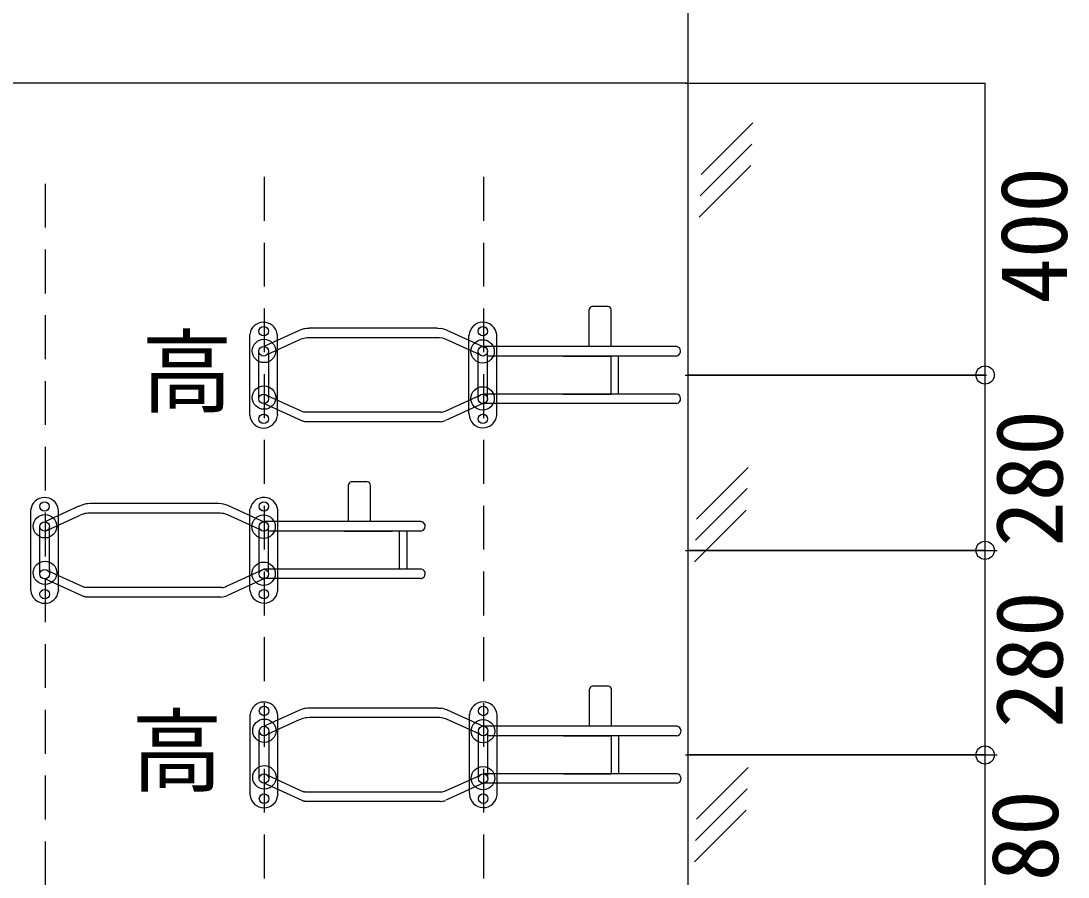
# Model space of a CAD drawing. Units: millimetres at full size, sheet at 1:50; details may follow other scales. Extents: x -14452 to -6316, y -11743 to -4408.
# Drawn here: x -8902 to -7469, y -8186 to -7014 of the extents above; entities that cross this region are included whole.
import ezdxf
from ezdxf.enums import TextEntityAlignment as Align

# ---------------------------------------------------------------- set-up
doc = ezdxf.new("R2010")
doc.units = ezdxf.units.MM
doc.header["$LTSCALE"] = 50
doc.header["$PDMODE"] = 32
doc.header["$PDSIZE"] = 25
doc.linetypes.add('DASHED1', pattern=[1.8, 1.2, -0.6])
doc.layers.add('0-0', color=7, linetype='Continuous')
doc.styles.add('ＭＳ ゴシック', font='')
doc.styles.get('ＭＳ ゴシック').set_extended_font_data('MS Gothic')

msp = doc.modelspace()

# ---------------------------------------------------------------- linework, layer by layer
at = {"layer": '0-0'}
for p, q in [((-7989.19, -5985.44), (-7989.19, -11734.16)), ((-13152.36, -7098.57), (-7991.15, -7098.57)), ((-7900.55, -7153.67), (-7971.27, -7224.38)), ((-7901.87, -7182.7), (-7972.59, -7253.41)), ((-7903.19, -7211.99), (-7973.9, -7282.71)), ((-8124.44, -7459.52), (-8124.44, -7408.81)), ((-8098.31, -7404.62), (-8120.6, -7404.62)), ((-8094.44, -7459.62), (-8094.44, -7409.05)), ((-8331.8, -7434.65), (-8507.59, -7434.65)), ((-8331.81, -7434.68), (-8327.71, -7435.05)), ((-8319.31, -7437.19), (-8321.77, -7436.5)), ((-8319.32, -7437.19), (-8269.9, -7459.65)), ((-8588.9, -7553.73), (-8588.9, -7442.93)), ((-8523.21, -7438.43), (-8569.89, -7459.65)), ((-8565.04, -7470.47), (-8521.2, -7450.51)), ((-8550.89, -7444.49), (-8551.34, -7442.1)), ((-8550.9, -7552.67), (-8550.9, -7444.49)), ((-8333.53, -7447.65), (-8507.31, -7447.65)), ((-8329.48, -7447.79), (-8333.52, -7447.66)), ((-8324.76, -7448.36), (-8329.47, -7447.8)), ((-8320.11, -7449.82), (-8324.76, -7448.36)), ((-8274.43, -7470.59), (-8320.13, -7449.82)), ((-8288.9, -7445.41), (-8288.68, -7443.18)), ((-8288.9, -7551.21), (-8288.9, -7445.33)), ((-8250.9, -7553.88), (-8250.9, -7443.28)), ((-8576.4, -7530.44), (-8576.4, -7465.93)), ((-8563.42, -7466.66), (-8563.42, -7530.93)), ((-8276.4, -7531.23), (-8276.4, -7465.38)), ((-8004.58, -7459.62), (-8270.11, -7459.62)), ((-8263.4, -7531.09), (-8263.4, -7466.17)), ((-8269.94, -7472.63), (-8270.22, -7472.5)), ((-8004.84, -7472.62), (-8263.56, -7472.62)), ((-8094.44, -7524.58), (-8094.44, -7472.6)), ((-8084.44, -7524.63), (-8084.44, -7472.6)), ((-8004.85, -7472.63), (-8003.26, -7472.05)), ((-8517.71, -7561.37), (-8569.89, -7537.67)), ((-8565.3, -7526.72), (-8516.06, -7549.11)), ((-8321.44, -7548.07), (-8274.74, -7526.84)), ((-8269.91, -7537.65), (-8321.18, -7560.95)), ((-8269.94, -7524.66), (-8269.9, -7524.64)), ((-8004.93, -7524.62), (-8269.84, -7524.62)), ((-8005.1, -7537.62), (-8269.84, -7537.62)), ((-8004.37, -7537.44), (-8005.1, -7537.62)), ((-8550.9, -7552.67), (-8551.05, -7553.98)), ((-8327.51, -7549.65), (-8513.81, -7549.65)), ((-8288.89, -7551.19), (-8288.76, -7552.95)), ((-8512.09, -7562.67), (-8513.55, -7562.53)), ((-8328.28, -7562.65), (-8512.26, -7562.65)), ((-8328.25, -7562.64), (-8325.89, -7562.3)), ((-7906.97, -7624.99), (-7977.68, -7695.71)), ((-8453.94, -7699.13), (-8453.94, -7648.76)), ((-8428.35, -7644.56), (-8450.11, -7644.56)), ((-8423.72, -7699.05), (-8423.72, -7649.5)), ((-7908.29, -7654.03), (-7979, -7724.74)), ((-8822.95, -7678.28), (-8869.63, -7699.5)), ((-8850.64, -7684.33), (-8851.17, -7681.51)), ((-8631.54, -7674.5), (-8807.33, -7674.5)), ((-8619.33, -7676.92), (-8569.64, -7699.5)), ((-8588.64, -7683.05), (-8588, -7680.71)), ((-8888.64, -7793.62), (-8888.64, -7682.77)), ((-8864.78, -7710.32), (-8820.94, -7690.36)), ((-8850.64, -7792.52), (-8850.64, -7684.35)), ((-8633.27, -7687.5), (-8809, -7687.5)), ((-8629.23, -7687.64), (-8633.76, -7687.54)), ((-8619.58, -7689.76), (-8624.5, -7688.22)), ((-8574.17, -7710.44), (-8620.3, -7689.47)), ((-8588.64, -7793), (-8588.64, -7683.04)), ((-8550.64, -7794.23), (-8550.64, -7683.03)), ((-7909.61, -7683.32), (-7980.32, -7754.03)), ((-8876.14, -7770.35), (-8876.14, -7705.64)), ((-8863.14, -7764.67), (-8863.14, -7706.29)), ((-8576.14, -7771.09), (-8576.14, -7705.23)), ((-8354.54, -7699.11), (-8569.87, -7699.11)), ((-8563.14, -7768.95), (-8563.14, -7706.02)), ((-8354.55, -7699.12), (-8353.5, -7699.35)), ((-8569.68, -7712.48), (-8569.96, -7712.36)), ((-8354.63, -7712.11), (-8563.52, -7712.11)), ((-8459.63, -7712.11), (-8394.05, -7712.11)), ((-8383.94, -7764.2), (-8383.94, -7712.17)), ((-8373.72, -7763.78), (-8373.72, -7712.13)), ((-8373.72, -7763.3), (-8373.72, -7712.18)), ((-7992.66, -7738.57), (-7565.98, -7738.57)), ((-8865.04, -7766.58), (-8815.8, -7788.97)), ((-8863.16, -7764.71), (-8863.16, -7771.62)), ((-8620.83, -7787.76), (-8569.64, -7764.49)), ((-8353.89, -7764.2), (-8570.32, -7764.2)), ((-8817.45, -7801.22), (-8869.63, -7777.52)), ((-8569.65, -7777.5), (-8619.51, -7800.17)), ((-8355.12, -7777.11), (-8571.53, -7777.11)), ((-8355.12, -7777.11), (-8354.04, -7776.95)), ((-8850.64, -7792.51), (-8850.82, -7794.09)), ((-8627.22, -7789.5), (-8814.07, -7789.5)), ((-8588.3, -7794.64), (-8588.63, -7792.96)), ((-8811.83, -7802.52), (-8813.29, -7802.38)), ((-8628.45, -7802.5), (-8812, -7802.5)), ((-8097.79, -7924.3), (-8120.09, -7924.3)), ((-8123.92, -7979.2), (-8123.92, -7928.49)), ((-8093.92, -7979.29), (-8093.92, -7928.72)), ((-8588.38, -8073.41), (-8588.38, -7962.6)), ((-8522.69, -7958.1), (-8569.38, -7979.32)), ((-8550.37, -7964.17), (-8550.82, -7961.77)), ((-8550.38, -8072.34), (-8550.38, -7964.17)), ((-8331.28, -7954.32), (-8507.07, -7954.32)), ((-8333.02, -7967.32), (-8506.79, -7967.32)), ((-8328.97, -7967.46), (-8333, -7967.33)), ((-8331.29, -7954.35), (-8327.19, -7954.73)), ((-8324.25, -7968.03), (-8328.95, -7967.47)), ((-8319.59, -7969.49), (-8324.24, -7968.04)), ((-8318.79, -7956.86), (-8321.25, -7956.18)), ((-8318.8, -7956.86), (-8269.38, -7979.32)), ((-8288.38, -7965.08), (-8288.16, -7962.85)), ((-8288.38, -8070.89), (-8288.38, -7965.01)), ((-8250.38, -8073.55), (-8250.38, -7962.95)), ((-8564.52, -7990.14), (-8520.68, -7970.18)), ((-8273.91, -7990.26), (-8319.61, -7969.49)), ((-8004.06, -7979.3), (-8269.59, -7979.3)), ((-8575.88, -8050.11), (-8575.88, -7985.6)), ((-8562.91, -7986.33), (-8562.91, -8050.6)), ((-8275.88, -8050.91), (-8275.88, -7985.05)), ((-8269.42, -7992.3), (-8269.7, -7992.17)), ((-8004.32, -7992.3), (-8263.04, -7992.3)), ((-8262.88, -8050.76), (-8262.88, -7985.84)), ((-8093.92, -8044.25), (-8093.92, -7992.27)), ((-8083.92, -8044.3), (-8083.92, -7992.27)), ((-8004.33, -7992.3), (-8002.74, -7991.72)), ((-7992.66, -8018.57), (-7565.98, -8018.57)), ((-7906.97, -8035.83), (-7977.68, -8106.54)), ((-8564.79, -8046.4), (-8515.54, -8068.79)), ((-8320.92, -8067.74), (-8274.22, -8046.51)), ((-8269.43, -8044.33), (-8269.38, -8044.31)), ((-8004.42, -8044.3), (-8269.32, -8044.3)), ((-8517.19, -8081.04), (-8569.37, -8057.34)), ((-8269.39, -8057.32), (-8320.66, -8080.63)), ((-8004.58, -8057.3), (-8269.32, -8057.3)), ((-8003.85, -8057.12), (-8004.58, -8057.29)), ((-7908.29, -8064.86), (-7979, -8135.57)), ((-8550.38, -8072.35), (-8550.53, -8073.65)), ((-8326.99, -8069.32), (-8513.3, -8069.32)), ((-8511.57, -8082.34), (-8513.03, -8082.2)), ((-8327.76, -8082.32), (-8511.75, -8082.32)), ((-8327.73, -8082.31), (-8325.37, -8081.97)), ((-8288.37, -8070.86), (-8288.24, -8072.62)), ((-7909.61, -8094.15), (-7980.32, -8164.87))]:
    msp.add_line(p, q, dxfattribs=at)
at = {"layer": '0-0', "color": 4}
for p, q in [((-7992.9, -7099.18), (-7582.4, -7099.18)), ((-7582.48, -7738.57), (-7582.48, -7099.13)), ((-8159.88, -7472.62), (-8094.3, -7472.62)), ((-7993.1, -7498.57), (-7580.64, -7498.57)), ((-7582.48, -7498.57), (-7989.53, -7498.57)), ((-8159.88, -7524.62), (-8094.3, -7524.62)), ((-8459.63, -7712.11), (-8394.05, -7712.11)), ((-7582.48, -7738.57), (-7989.53, -7738.57)), ((-7582.48, -8018.57), (-7582.48, -7738.57)), ((-8159.36, -7992.3), (-8093.78, -7992.3)), ((-7582.48, -8018.57), (-7989.53, -8018.57)), ((-7582.48, -8298.57), (-7582.48, -8018.57)), ((-8159.36, -8044.3), (-8093.78, -8044.3))]:
    msp.add_line(p, q, dxfattribs=at)
at = {"layer": '0-0', "linetype": 'DASHED1'}
for p, q in [((-8869.19, -7236.82), (-8869.19, -11404.85)), ((-8569.19, -7227.48), (-8569.19, -11386.7)), ((-8269.19, -7227.48), (-8269.19, -11404.85))]:
    msp.add_line(p, q, dxfattribs=at)
at = {"layer": '0-0'}
for points in [[(-8507.75, -7434.71), (-8510.63, -7434.91), (-8513.26, -7435.19), (-8514.9, -7435.51), (-8518.89, -7436.67), (-8523.25, -7438.47)], [(-8321.77, -7436.5), (-8325.15, -7435.35), (-8327.75, -7435.06)], [(-8507.59, -7447.65), (-8510.75, -7447.85), (-8512.54, -7448.05), (-8514.9, -7448.45), (-8516.94, -7449.05), (-8519.01, -7449.69), (-8521.29, -7450.61)], [(-8513.78, -7549.65), (-8514.3, -7549.6), (-8514.72, -7549.54), (-8514.87, -7549.52), (-8515.05, -7549.45), (-8515.37, -7549.34), (-8515.74, -7549.22), (-8516.08, -7549.1)], [(-8513.55, -7562.5), (-8514.51, -7562.35), (-8514.78, -7562.31), (-8515.98, -7561.92), (-8516.9, -7561.63), (-8517.52, -7561.43), (-8517.75, -7561.35)], [(-8807.49, -7674.56), (-8810.37, -7674.76), (-8813, -7675.04), (-8814.64, -7675.36), (-8818.63, -7676.52), (-8822.99, -7678.32)], [(-8618.72, -7677.13), (-8621.51, -7676.36), (-8624.89, -7675.2), (-8627.49, -7674.91), (-8631.54, -7674.62)], [(-8807.33, -7687.5), (-8810.49, -7687.7), (-8812.28, -7687.9), (-8814.64, -7688.3), (-8816.68, -7688.9), (-8818.75, -7689.54), (-8821.03, -7690.46)], [(-8624.6, -7688.12), (-8626.72, -7687.93), (-8629.03, -7687.64)], [(-8813.52, -7789.51), (-8814.04, -7789.46), (-8814.46, -7789.39), (-8814.61, -7789.37), (-8814.79, -7789.3), (-8815.11, -7789.2), (-8815.48, -7789.07), (-8815.82, -7788.95)], [(-8813.29, -7802.35), (-8814.25, -7802.21), (-8814.52, -7802.16), (-8815.72, -7801.77), (-8816.64, -7801.48), (-8817.26, -7801.28), (-8817.49, -7801.21)], [(-8507.23, -7954.38), (-8510.11, -7954.58), (-8512.74, -7954.86), (-8514.38, -7955.18), (-8518.37, -7956.34), (-8522.73, -7958.14)], [(-8507.07, -7967.32), (-8510.23, -7967.52), (-8512.02, -7967.72), (-8514.38, -7968.12), (-8516.42, -7968.72), (-8518.49, -7969.36), (-8520.77, -7970.28)], [(-8321.25, -7956.18), (-8324.63, -7955.02), (-8327.23, -7954.73)], [(-8513.26, -8069.33), (-8513.78, -8069.28), (-8514.2, -8069.21), (-8514.35, -8069.19), (-8514.53, -8069.12), (-8514.85, -8069.01), (-8515.22, -8068.89), (-8515.57, -8068.77)], [(-8513.03, -8082.17), (-8513.99, -8082.02), (-8514.26, -8081.98), (-8515.47, -8081.59), (-8516.38, -8081.3), (-8517, -8081.1), (-8517.23, -8081.03)]]:
    msp.add_lwpolyline(points, dxfattribs=at)
for centre, radius in [((-8569.9, -7438.64), 6.5), ((-8269.91, -7438.64), 6.5), ((-8569.48, -7465.69), 16), ((-8270.25, -7466.27), 16), ((-8569.9, -7466.13), 6.5), ((-8269.94, -7466.11), 6.5), ((-8569.48, -7529.48), 16), ((-8270.25, -7530.64), 16), ((-8569.94, -7531.18), 6.5), ((-8269.9, -7531.13), 6.5), ((-8569.9, -7558.66), 6.5), ((-8269.9, -7558.64), 6.5), ((-8869.82, -7678.43), 6.5), ((-8569.65, -7678.5), 6.5), ((-8869.22, -7705.54), 16), ((-8569.99, -7706.12), 16), ((-8869.64, -7705.98), 6.5), ((-8569.68, -7705.96), 6.5), ((-8869.22, -7769.33), 16), ((-8869.68, -7771.04), 6.5), ((-8569.99, -7770.49), 16), ((-8569.64, -7770.99), 6.5), ((-8869.64, -7798.51), 6.5), ((-8569.64, -7798.5), 6.5), ((-8569.38, -7958.32), 6.5), ((-8269.39, -7958.32), 6.5), ((-8568.96, -7985.36), 16), ((-8569.38, -7985.8), 6.5), ((-8269.73, -7985.94), 16), ((-8269.42, -7985.78), 6.5), ((-8568.96, -8049.15), 16), ((-8269.73, -8050.31), 16), ((-8569.42, -8050.86), 6.5), ((-8269.38, -8050.81), 6.5), ((-8569.38, -8078.33), 6.5), ((-8269.38, -8078.31), 6.5)]:
    msp.add_circle(centre, radius, dxfattribs=at)
for centre, radius, start, end in [((-8119.48, -7409.5), 5, 102.79425, 172.15909), ((-8099.42, -7409.5), 5, 5.11946, 77.46952), ((-8570.06, -7445.39), 19, 9.98636, 172.55831), ((-8269.79, -7445.31), 19, 6.13425, 175.77139), ((-8005.7, -7466.02), 6.5, 291.90532, 80.15776), ((-8005.7, -7466.02), 6.5, 286.48896, 286.49695), ((-8005.7, -7531.08), 6.5, 281.76284, 83.32279), ((-8329.57, -7529.75), 20, 275.78642, 293.99099), ((-8269.79, -7551.84), 19, 183.10706, 353.83196), ((-8569.96, -7552.14), 19, 184.73418, 354.44292), ((-8328.98, -7542.54), 20, 277.3262, 292.4779), ((-8448.98, -7649.44), 5, 102.83565, 172.21484), ((-8428.72, -7649.55), 5, 358.18455, 86.07998), ((-8869.8, -7685.25), 19, 10.43616, 172.64392), ((-8569.53, -7685.17), 19, 6.1429, 167.33019), ((-8355.21, -7705.64), 6.5, 275.26179, 77.88284), ((-8355.22, -7770.56), 6.5, 280.47348, 78.10054), ((-8869.7, -7791.99), 19, 184.73418, 354.64655), ((-8629.31, -7769.6), 20, 275.94289, 295.05333), ((-8569.53, -7791.69), 19, 188.531, 354.11636), ((-8628.88, -7782.5), 20, 271.00493, 298.27432), ((-8118.96, -7929.17), 5, 102.79425, 172.15909), ((-8098.9, -7929.17), 5, 5.11946, 77.46952), ((-8569.54, -7965.07), 19, 9.98636, 172.55831), ((-8269.27, -7964.99), 19, 6.13425, 175.77139), ((-8005.18, -7985.69), 6.5, 291.90532, 80.15776), ((-8005.18, -7985.69), 6.5, 286.48896, 286.49695), ((-8005.18, -8050.75), 6.5, 281.76284, 83.32279), ((-8329.05, -8049.42), 20, 275.78642, 293.99099), ((-8569.45, -8071.81), 19, 184.73418, 354.44292), ((-8328.47, -8062.21), 20, 277.3262, 292.4779), ((-8269.27, -8071.51), 19, 183.10706, 353.83196)]:
    msp.add_arc(centre, radius, start, end, dxfattribs=at)
at = {"layer": '0-0', "color": 4}
for p in [(-7582.48, -7498.57), (-7582.48, -7738.57), (-7582.48, -8018.57)]:
    msp.add_point(p, dxfattribs=at)

# ---------------------------------------------------------------- texts
at = {"layer": '0-0', "color": 4, "style": 'ＭＳ ゴシック'}
for s, p in [('400', (-7442.95, -7401)), ('280', (-7449, -7733.65)), ('280', (-7449, -7981.62)), ('280', (-7455.04, -8253.79))]:
    msp.add_text(s, height=91.64, rotation=90, dxfattribs=at).set_placement(p, align=Align.BOTTOM_LEFT)
for p in [(-8737.4, -7567.44), (-8751.06, -8086.49)]:
    msp.add_text('高', height=91.64, dxfattribs=at).set_placement(p, align=Align.BOTTOM_LEFT)

doc.saveas('drawing.dxf')
